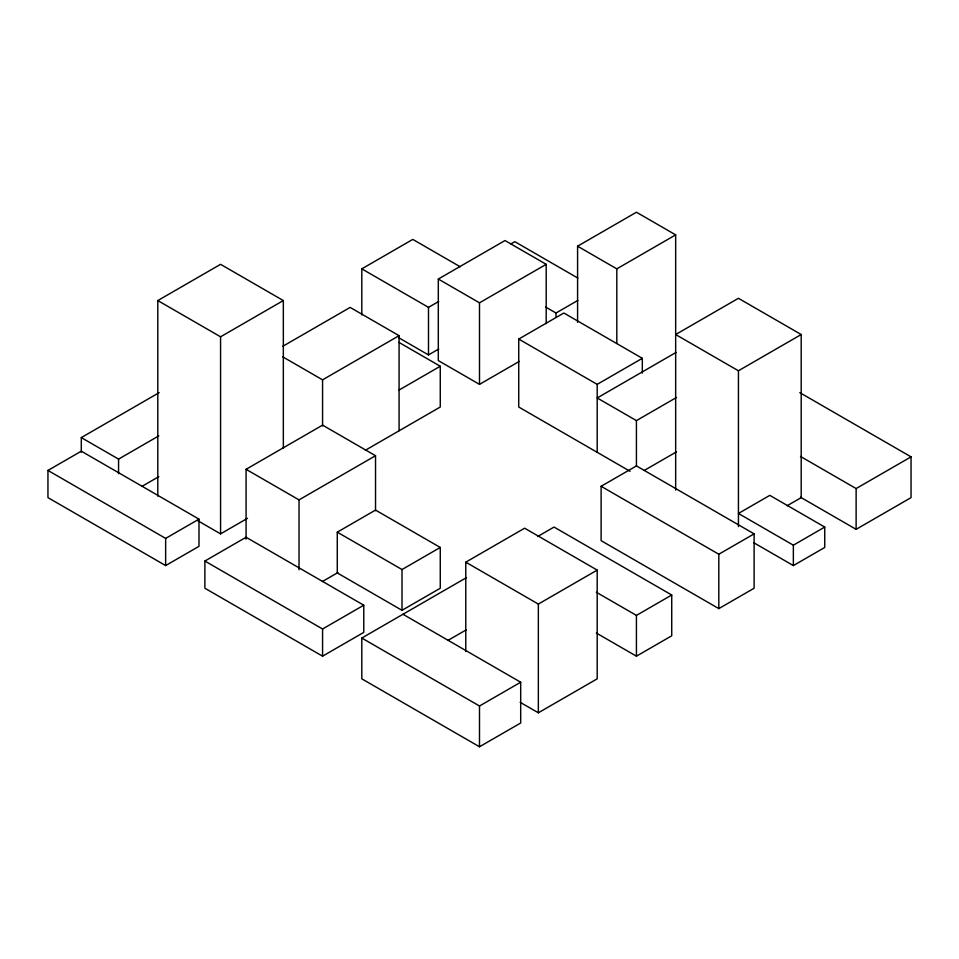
<?xml version="1.0" encoding="UTF-8"?>
<svg xmlns="http://www.w3.org/2000/svg" width="959" height="959" viewBox="0 0 959 959"><rect width="100%" height="100%" fill="white"/><g stroke="black" fill="none" stroke-linecap="round" stroke-linejoin="round"><path stroke-width="1.44" d="M157.803 496.127L157.803 300.563L220.57 264.324L283.337 300.563L283.337 448.356M157.803 300.563L220.57 336.801L283.337 300.563M361.807 314.936L361.807 268.856L412.802 239.402L460.26 266.806M81.299 452.157L81.299 437.592L159.158 392.651M47.95 470.437L81.299 451.186L198.993 519.143L198.993 546.318L165.643 565.57L47.95 497.625L47.95 470.437L165.643 538.395L198.993 519.143M282.713 346.343L350.143 307.419L399.076 335.674L399.076 430.807M81.299 437.592L118.568 459.109L158.798 435.889M519.263 361.411L479.5 384.367L438.311 360.584L438.311 279.045L504.997 240.541L546.198 264.324L546.198 323.627M510.943 243.898L514.803 241.668L577.881 278.086M361.807 268.856L428.493 307.359L438.695 301.474M282.653 356.784L322.572 379.836L399.076 335.674M141.92 486.405L158.798 476.659M438.311 279.045L479.5 302.828L546.198 264.324M577.582 322.308L577.582 246.199L636.428 212.227L675.663 234.871L675.663 490.145M399.004 337.892L428.493 354.926L438.695 349.04M246.067 539.174L246.067 469.311L322.572 425.137L375.532 455.717L375.532 510.715M399.076 390.037L440.265 366.254L440.265 407.024L365.367 450.262M577.582 246.199L616.817 268.856L675.663 234.871M545.707 307.072L556.004 313.018L577.881 300.383M630.099 471.313L518.735 407.024L518.735 339.066L563.844 313.018L642.314 358.318L642.314 373.099M197.506 520.545L220.57 533.863L247.47 518.328M246.067 469.311L299.028 499.891L375.532 455.717M204.878 561.039L246.067 537.256L363.761 605.213L363.761 632.389L322.572 656.172L204.878 588.227L204.878 561.039L322.572 628.996L363.761 605.213M337.28 532.161L375.532 510.08L440.265 547.457L440.265 588.227L402.013 610.308L337.28 572.931L337.28 532.161L402.013 569.538L440.265 547.457M518.735 339.066L597.193 384.367L642.314 358.318M676.095 352.409L597.193 397.961L636.428 420.605L676.527 397.458M322.368 581.538L337.928 572.559M801.197 334.535L738.43 298.297L675.663 334.535L738.43 370.773L801.197 334.535L801.197 497.625L787.111 505.753M465.774 651.533L465.774 562.178L524.621 528.193L597.193 570.102L597.193 678.828L538.347 712.801L520.198 702.324M601.113 486.297L636.428 465.906L754.122 533.863L754.122 588.227L718.818 608.605L601.113 540.66L601.113 486.297L718.818 554.242L754.122 533.863M644.184 470.485L676.527 451.821M402.996 614.275L520.689 682.221L520.689 722.99L479.5 746.773L361.807 678.828L361.807 638.047L466.53 577.582M537.651 536.525L554.038 527.066L671.732 595.012L671.732 635.793L636.428 656.172L596.33 633.024M448.117 640.312L466.266 629.835M465.774 562.178L538.347 604.074L597.193 570.102M361.807 638.047L479.5 706.004L520.689 682.221M596.33 592.254L636.428 615.402L671.732 595.012M800.513 456.448L856.123 488.563L911.05 456.856L911.05 497.625L856.123 529.332L800.513 497.218M824.74 527.066L769.813 495.359L738.43 513.473L793.357 545.192L824.74 527.066L824.74 547.457L793.357 565.57L753.762 542.71M799.818 392.639L911.05 456.856M399.04 342.447L440.265 366.254M856.123 488.563L856.123 529.332M793.357 545.192L793.357 565.57M738.43 370.773L738.43 526.587M718.818 554.242L718.818 608.605M636.428 420.605L636.428 466.158M636.428 615.402L636.428 656.172M616.817 268.856L616.817 343.466M597.193 384.367L597.193 452.324M556.004 313.018L556.004 317.309M538.347 604.074L538.347 712.801M479.5 302.828L479.5 384.367M479.5 706.004L479.5 746.773M428.493 307.359L428.493 354.926M402.013 569.538L402.013 610.308M322.572 379.836L322.572 425.916M322.572 628.996L322.572 656.172M299.028 499.891L299.028 569.742M220.57 336.801L220.57 533.863M165.643 538.395L165.643 565.57M118.568 459.109L118.568 473.674"/></g></svg>
